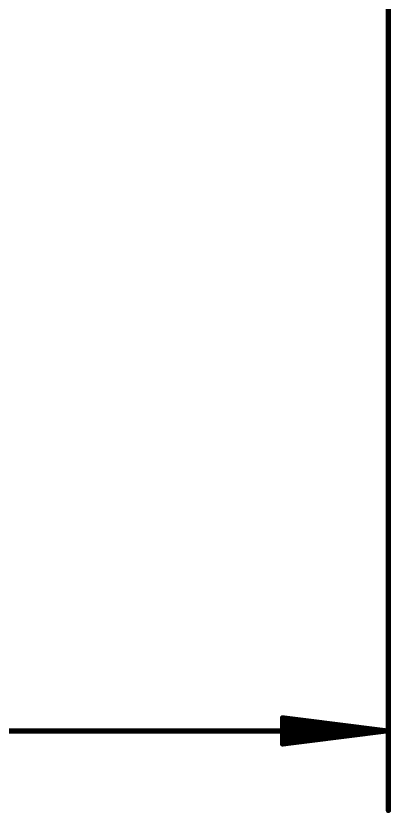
# Model space of a CAD drawing. Extents: x -5.3 to 82.2, y -21.4 to 68.5.
# Drawn here: x 43.56 to 52.77, y -21.45 to -1.9 of the extents above; entities that cross this region are included whole.
import ezdxf

# ---------------------------------------------------------------- set-up
doc = ezdxf.new("R2010")
doc.units = 0
doc.layers.add('47', color=253, linetype='CONTINUOUS')

msp = doc.modelspace()

# ---------------------------------------------------------------- linework, layer by layer
at = {"layer": '47', "const_width": 0.13}
for points in [[(52.705, 2.413), (52.705, -21.381)], [(52.64, -19.431), (50.105, -19.1118)], [(50.105, -19.1118), (50.105, -19.7502)], [(52.64, -19.431), (50.105, -19.171)], [(52.64, -19.431), (50.105, -19.301)], [(0.192, -19.431), (52.64, -19.431)], [(50.105, -19.7502), (52.64, -19.431)], [(50.105, -19.561), (52.64, -19.431)], [(50.105, -19.691), (52.64, -19.431)]]:
    msp.add_lwpolyline(points, dxfattribs=at)
at = {"layer": '47', "const_width": 0.065}
for points in [[(50.1091, -19.0795, 1), (50.1009, -19.144)], [(50.1375, -19.1118, 1), (50.0725, -19.1118)], [(50.1083, -19.1387, 1), (50.1017, -19.2033)], [(50.1067, -19.2685, 1), (50.1033, -19.3335)], [(50.1033, -19.5285, 1), (50.1067, -19.5935)], [(52.6441, -19.4632, 1), (52.6359, -19.3988)], [(52.6359, -19.4632, 1), (52.6441, -19.3988)], [(52.6433, -19.4633, 1), (52.6367, -19.3987)], [(52.6367, -19.4633, 1), (52.6433, -19.3987)], [(52.6383, -19.4635, 1), (52.6417, -19.3985)], [(52.6417, -19.4635, 1), (52.6383, -19.3985)], [(52.64, -19.4635, 1), (52.64, -19.3985)], [(50.1017, -19.6587, 1), (50.1083, -19.7233)], [(50.1009, -19.718, 1), (50.1091, -19.7825)], [(50.0725, -19.7502, 1), (50.1375, -19.7502)], [(52.6725, -21.381, 1), (52.7375, -21.381)]]:
    msp.add_lwpolyline(points, format="xyb", dxfattribs=at)

doc.saveas('drawing.dxf')
